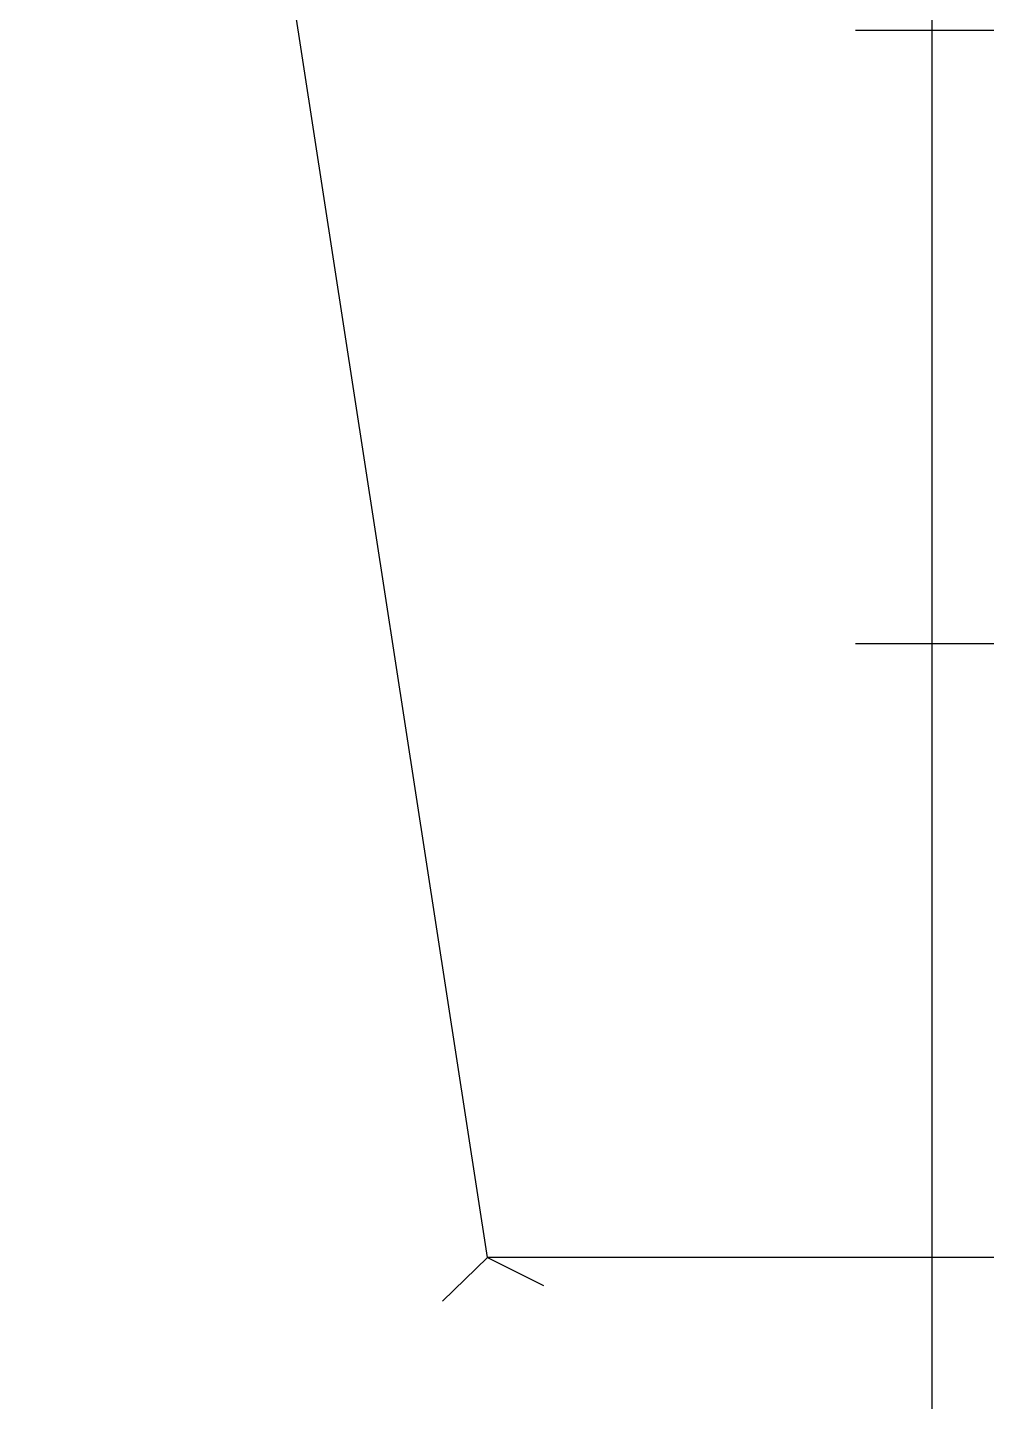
# Model space of a CAD drawing. Extents: x 250 to 718, y 586 to 1448.
# Drawn here: x 257.5 to 413.9, y 911.7 to 1135.7 of the extents above; entities that cross this region are included whole.
import ezdxf

# ---------------------------------------------------------------- set-up
doc = ezdxf.new("R2010")
doc.units = 0
doc.layers.add('尺寸', color=3, linetype='CONTINUOUS')
doc.layers.add('辅助线', color=8, linetype='CONTINUOUS')

msp = doc.modelspace()

# ---------------------------------------------------------------- linework, layer by layer
at = {"layer": '尺寸'}
for p, q in [((332.509145, 935.17633), (257.509145, 1421.17633)), ((332.509145, 935.17633), (325.184065, 928.025484)), ((511.009145, 935.17633), (332.509145, 935.17633)), ((332.509145, 935.17633), (341.649161, 930.566394))]:
    msp.add_line(p, q, dxfattribs=at)
at = {"layer": '辅助线'}
for p, q in [((405.009145, 822.67633), (405.009145, 1447.67633)), ((717.509145, 1135.17633), (392.509145, 1135.17633)), ((717.509145, 1035.17633), (392.509145, 1035.17633)), ((717.509145, 935.17633), (392.509145, 935.17633))]:
    msp.add_line(p, q, dxfattribs=at)

doc.saveas('drawing.dxf')
